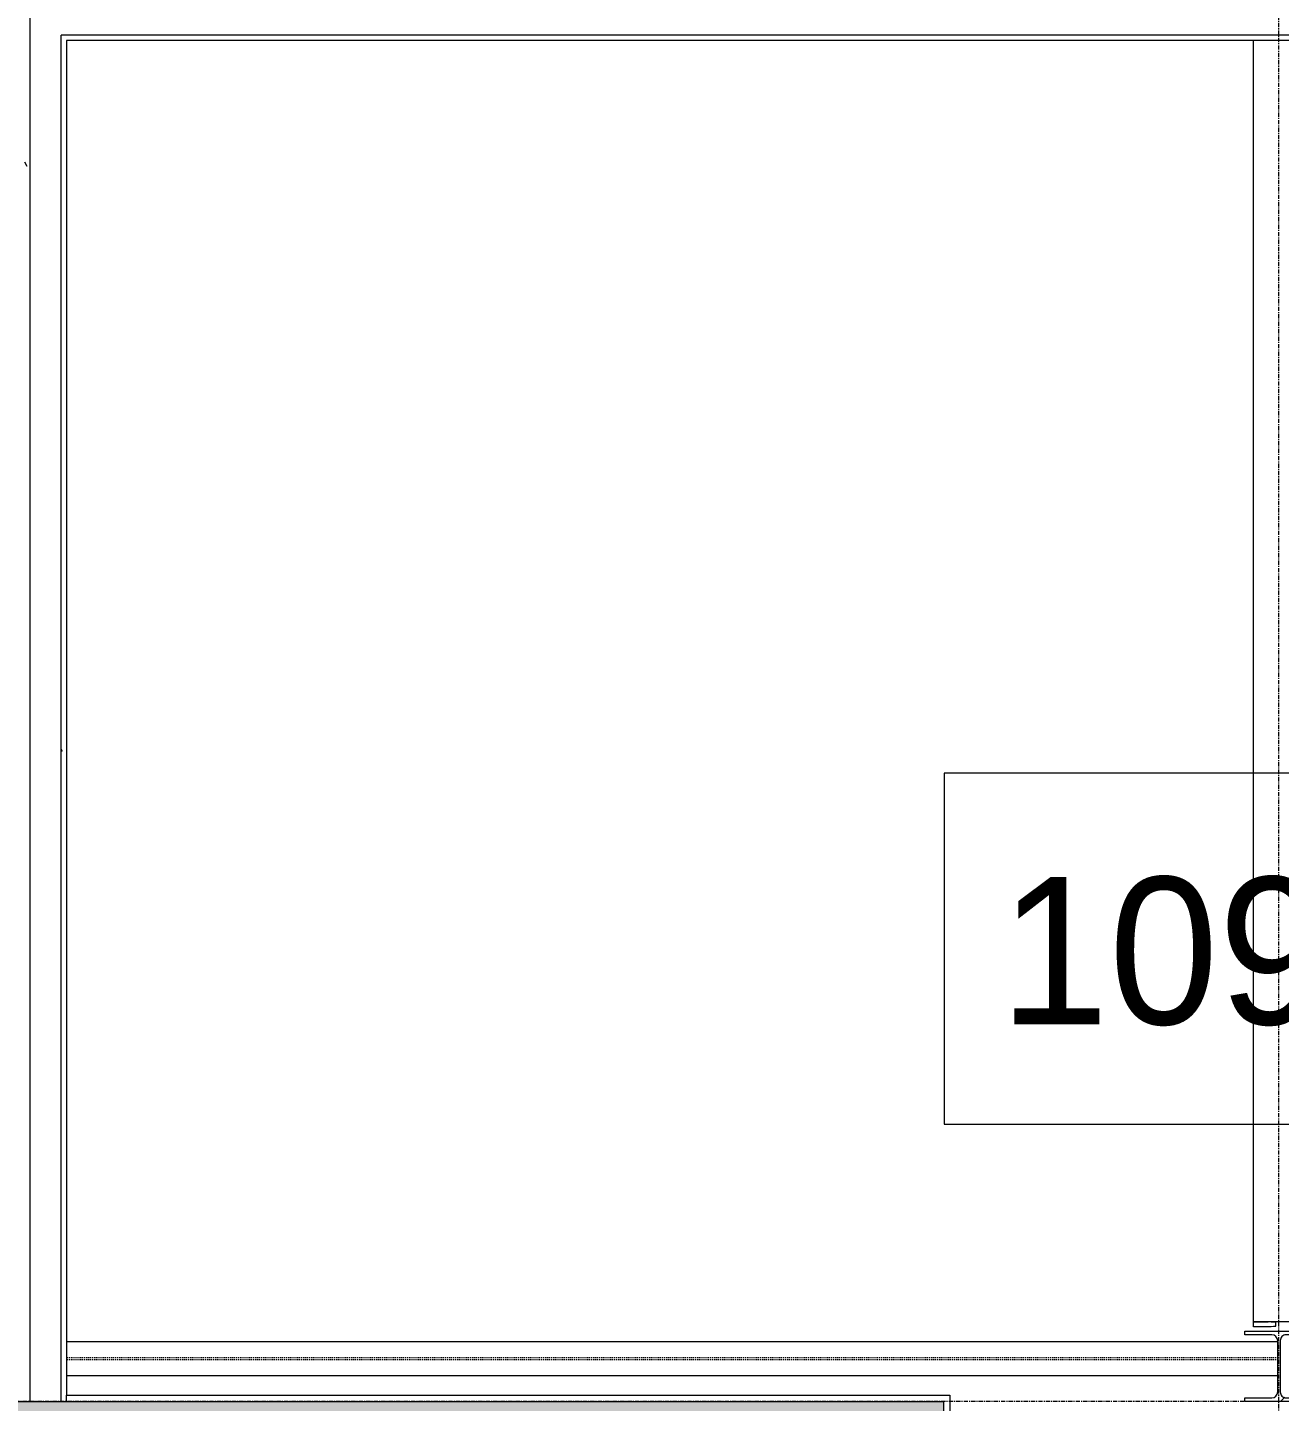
# Model space of a CAD drawing. Header units: inches. Extents: x 21035 to 27089, y -23277 to -20247.
# Drawn here: x 24965.8 to 25112.5, y -22787.3 to -22626.3 of the extents above; entities that cross this region are included whole.
import ezdxf

# ---------------------------------------------------------------- set-up
doc = ezdxf.new("R2010")
doc.units = ezdxf.units.IN
doc.header["$MEASUREMENT"] = 0
doc.linetypes.add('Grid Line 1_2_', pattern=[0.875, 0.5, -0.125, 0.125, -0.125])
doc.linetypes.add('Hidden 1_8_', pattern=[0.1875, 0.125, -0.0625])
for name, color, linetype, lineweight in [('A-AREA-IDEN', 2, 'Continuous', 9), ('A-WALL', 113, 'Continuous', 13), ('A-WALL-PATT', 111, 'Continuous', 25), ('I-WALL', 2, 'Continuous', 13), ('S-BEAM', 12, 'Continuous', 13), ('S-COLS', 52, 'Continuous', 13), ('S-GRID', 1, 'Continuous', 9)]:
    doc.layers.add(name, color=color, linetype=linetype, lineweight=lineweight)
doc.styles.add('Century Gothic', font='GOTHIC.TTF', dxfattribs={"height": 17.245342})
pattern_1 = [(0, (0, 0), (61.44, 15.36), [2.534, -43.546, 2.534, -43.546, -245.76]), (0, (0, 0), (61.44, 15.36), [-92.16, 2.534, -89.626, 2.534, -43.546, -107.52]), (0, (0, 0), (61.44, 15.36), [-230.4, 2.534, -28.186, 2.534, -74.266]), (120, (23.04, 7.68), (-44.02215, 45.528601), [2.534, -43.546, 2.534, -43.546, -245.76]), (120, (23.04, 7.68), (-44.02215, 45.528601), [-92.16, 2.534, -89.626, 2.534, -43.546, -107.52]), (120, (23.04, 7.68), (-44.02215, 45.528601), [-230.4, 2.534, -28.186, 2.534, -74.266]), (240, (30.72, 38.4), (-17.41785, -60.888601), [2.534, -43.546, 2.534, -43.546, -245.76]), (240, (30.72, 38.4), (-17.41785, -60.888601), [-92.16, 2.534, -89.626, 2.534, -43.546, -107.52]), (240, (30.72, 38.4), (-17.41785, -60.888601), [-230.4, 2.534, -28.186, 2.534, -74.266])]

# ---------------------------------------------------------------- blocks, each defined once
blk = doc.blocks.new('W-Wide Flange-Column - B2_E-V6-RCP - First Floor')
at = {"layer": 'S-COLS', "lineweight": 9}
h = blk.add_hatch(dxfattribs=at)
h.set_pattern_fill('FP_5', color=8, style=0, pattern_type=2)
h.set_pattern_definition([(225, (25112.39, -22783.178), (19.00703, -19.00703), []), (225, (25112.39, -22811.978), (19.00703, -19.00703), [])])
h.paths.add_polyline_path([(4, 4.13), (-4, 4.13), (-4, 3.69), (-0.84, 3.69), (-0.35, 3.49), (-0.14, 3), (-0.14, -3), (-0.35, -3.49), (-0.84, -3.69), (-4, -3.69), (-4, -4.12), (4, -4.12), (4, -3.69), (0.84, -3.69), (0.35, -3.49), (0.14, -3), (0.14, 3), (0.35, 3.49), (0.84, 3.69), (4, 3.69)], flags=0)
at = {"layer": 'S-COLS', "color": 7}
for p, q in [((-4, 4.13), (4, 4.13)), ((-4, 3.69), (-4, 4.13)), ((-0.84, 3.69), (-4, 3.69)), ((4, 3.69), (0.84, 3.69)), ((4, 4.13), (4, 3.69)), ((-0.14, -3), (-0.14, 3)), ((0.14, 3), (0.14, -3)), ((-4, -4.12), (-4, -3.69)), ((-4, -3.69), (-0.84, -3.69)), ((4, -4.12), (-4, -4.12)), ((0.84, -3.69), (4, -3.69)), ((4, -3.69), (4, -4.12))]:
    blk.add_line(p, q, dxfattribs=at)
for centre, start, end in [((-0.84, 3), 360, 90), ((0.84, 3), 90, 180), ((-0.84, -3), 270, 0), ((0.84, -3), 180, 270)]:
    blk.add_arc(centre, 0.691, start, end, dxfattribs=at)
blk = doc.blocks.new('W-Wide Flange - 1_-3_ deep-V10-RCP - First Floor')
at = {"layer": 'S-BEAM', "color": 8, "lineweight": 9}
for p, q in [((25109.39, -22777.93), (25109.39, -22627.8)), ((25109.39, -22777.99), (25109.39, -22777.93)), ((25109.39, -22777.93), (25115.39, -22777.93)), ((25111.13, -22777.99), (25109.39, -22777.99)), ((25109.39, -22778.5), (25109.39, -22777.99)), ((25109.39, -22778.55), (25109.39, -22778.5)), ((25109.39, -22778.5), (25111.13, -22778.5)), ((25112.02, -22778.46), (25112.02, -22778.02))]:
    blk.add_line(p, q, dxfattribs=at)
for centre, start_param, end_param in [((25111.13, -22778.02), 0, 1.570796), ((25111.13, -22778.46), 4.712389, 6.283185)]:
    blk.add_ellipse(centre, major_axis=(0.89, 0), ratio=0.041631, start_param=start_param, end_param=end_param, dxfattribs=at)
blk = doc.blocks.new('W-Wide Flange - W12X19-1732174-RCP - First Floor')
at = {"layer": 'S-BEAM', "color": 8, "lineweight": 9}
for p, q in [((-578.86, 2), (-436.94, 2)), ((-578.86, -2.01), (-436.94, -2.01))]:
    blk.add_line(p, q, dxfattribs=at)
at = {"layer": 'S-BEAM', "color": 8, "linetype": 'Hidden 1_8_', "lineweight": 9}
for p, q in [((-578.86, 0.12), (-436.94, 0.12)), ((-578.86, -0.12), (-436.94, -0.12))]:
    blk.add_line(p, q, dxfattribs=at)

msp = doc.modelspace()

# ---------------------------------------------------------------- hatches: boundary and pattern name
at = {"layer": 'A-WALL-PATT', "lineweight": 9}
h = msp.add_hatch(dxfattribs=at)
h.set_pattern_fill('FP_10', color=8, style=0, pattern_type=2)
h.set_pattern_definition(pattern_1)
h.paths.add_polyline_path([(24966.07773, -22787.30281), (24966.07773, -22370.17781), (24969.70273, -22370.17781), (24969.70273, -22369.55281), (24965.45273, -22369.55281), (24965.45273, -22787.30281)], flags=0)
h = msp.add_hatch(dxfattribs=at)
h.set_pattern_fill('FP_10', color=8, style=0, pattern_type=2)
h.set_pattern_definition(pattern_1)
h.paths.add_polyline_path([(24970.32773, -22787.30281), (24970.32773, -22627.17781), (24969.70273, -22627.17781), (24969.70273, -22787.30281)], flags=0)
h.paths.add_polyline_path([(24970.32773, -22623.55281), (24970.32773, -22495.17781), (24969.70273, -22495.17781), (24969.70273, -22623.55281)], flags=0)
h.paths.add_polyline_path([(24969.70273, -22491.55281), (24970.32773, -22491.55281), (24970.32773, -22369.55281), (24969.70273, -22369.55281), (24969.70273, -22414.17138)], flags=0)
h = msp.add_hatch(dxfattribs=at)
h.set_pattern_fill('FP_11', color=8, style=0, pattern_type=2)
h.set_pattern_definition([(161.57, (0.96, 0.96), (-7.6802237, -0.0009796), [0, -54.643, 6.067, 0]), (18.43, (-0.96, 0.96), (-7.6802237, 0.0009796), [0, -54.643, 6.067, 0]), (108.43, (0.96, 0.96), (3.8382953, -19.20136532), [18.211, -42.499]), (71.57, (-0.96, 0.96), (3.8382953, 19.20136532), [18.211, -42.499])])
h.paths.add_polyline_path([(24275.86675, -22795.30281), (25073.07773, -22795.30281), (25073.07773, -22787.30281), (24244.76523, -22787.30281), (24244.76523, -22795.30281), (24258.32038, -22795.30281)], flags=0)

# ---------------------------------------------------------------- linework, layer by layer
at = {"layer": 'A-AREA-IDEN', "flags": 128}
msp.add_lwpolyline([(25073.17215, -22713.66082), (25073.17215, -22754.80368), (25124.59215, -22754.80368), (25124.59215, -22713.66082)], close=True, dxfattribs=at)
at = {"layer": 'A-WALL', "color": 7}
for p, q in [((24966.07773, -22787.30281), (24966.07773, -22370.17781)), ((24969.70273, -22787.30281), (24969.70273, -22627.17781)), ((25133.51523, -22627.17781), (24969.70273, -22627.17781)), ((24826.89023, -22787.30281), (25073.07773, -22787.30281)), ((24970.32773, -22787.30281), (24970.32773, -22786.55281)), ((24970.32773, -22786.55281), (25073.82773, -22786.55281)), ((25073.07773, -22787.30281), (25073.07773, -22796.80281)), ((25073.82773, -22786.55281), (25073.82773, -22798.61531))]:
    msp.add_line(p, q, dxfattribs=at)
at = {"layer": 'I-WALL', "color": 7}
for p, q in [((24970.32773, -22627.80281), (24970.32773, -22786.55281)), ((25134.14023, -22627.80281), (24970.32773, -22627.80281))]:
    msp.add_line(p, q, dxfattribs=at)
at = {"layer": 'S-GRID', "linetype": 'Grid Line 1_2_'}
for p, q in [((25112.39023, -23227.3711), (25112.39023, -20361.60083)), ((25112.39023, -23227.3711), (25112.39023, -20361.60083)), ((26557.32365, -22787.30281), (21678.63847, -22787.30281)), ((26557.32365, -22787.30281), (21678.63847, -22787.30281))]:
    msp.add_line(p, q, dxfattribs=at)

# ---------------------------------------------------------------- block references
at = {"layer": 'S-BEAM', "color": 8, "lineweight": 9}
msp.add_blockref('W-Wide Flange - 1_-3_ deep-V10-RCP - First Floor', (0, 0), dxfattribs=at)
at = {"layer": 'S-BEAM', "color": 8, "lineweight": 9, "rotation": 180}
msp.add_blockref('W-Wide Flange - W12X19-1732174-RCP - First Floor', (24533.39023, -22782.30281), dxfattribs=at)
at = {"layer": 'S-COLS', "color": 8, "lineweight": 9, "rotation": 180}
msp.add_blockref('W-Wide Flange-Column - B2_E-V6-RCP - First Floor', (25112.39023, -22783.17781), dxfattribs=at)

# ---------------------------------------------------------------- texts
at = {"layer": 'A-AREA-IDEN', "insert": (25098.88215, -22725.84405), "char_height": 17.245342, "width": 47.304, "attachment_point": 2, "line_spacing_factor": 0.984117, "style": 'Century Gothic'}
msp.add_mtext('109', dxfattribs=at)

doc.saveas('drawing.dxf')
